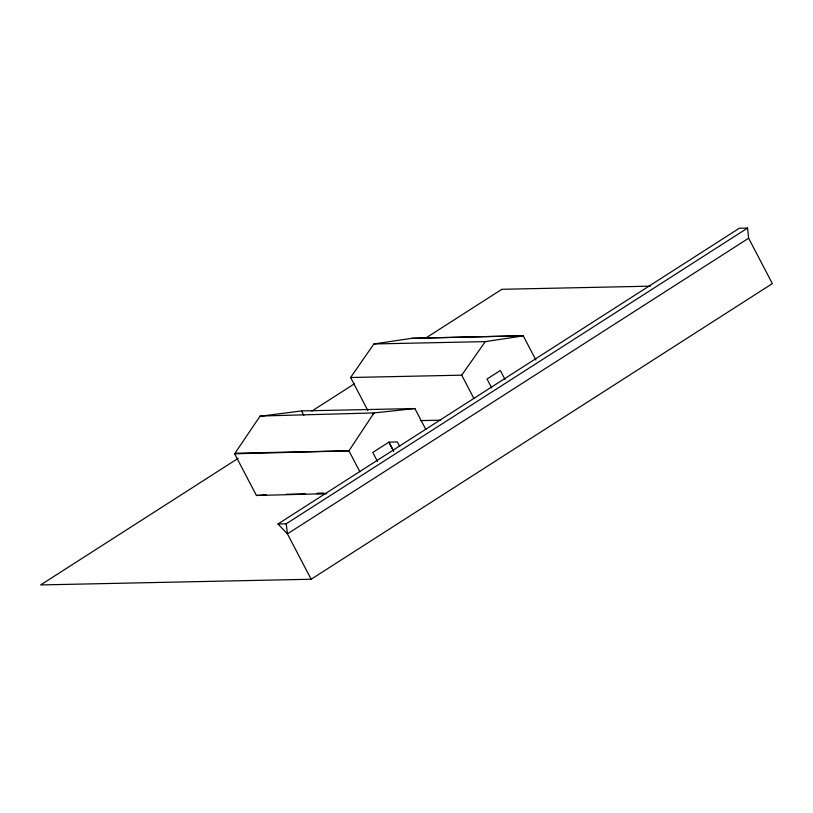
<?xml version="1.0" encoding="UTF-8"?>
<svg xmlns="http://www.w3.org/2000/svg" width="813" height="813" viewBox="0 0 813 813"><rect width="100%" height="100%" fill="white"/><g stroke="black" fill="none" stroke-linecap="round" stroke-linejoin="round"><path stroke-width="1.22" d="M326.765 493.654L256.42 495.483L234.632 453.796L260.13 416.032L373.99 412.943L414.894 408.553L425.799 429.396M367.883 410.565L350.606 377.506L373.889 343.96L411.754 338.31L523.206 335.749L535.879 359.996M350.606 377.506L461.723 375.169L485.28 341.612L522.871 335.962M373.096 413.919L373.99 412.943L348.94 450.829L234.632 453.796M411.754 338.31L523.206 335.749M238.158 458.329L40.65 584.933L311.145 579.232L772.35 283.595L748.631 238.229L747.564 228.067L739.332 228.24L277.965 523.989L287.426 533.867L311.145 579.232M311.826 411.104L354.529 383.736M424.986 338.564L501.855 289.296L650.441 286.166M256.42 495.483L266.146 494.721M277.965 523.989L286.186 523.816L747.564 228.067M748.631 238.229L287.426 533.867L286.186 523.816M259.967 416.276L301.521 410.921L414.894 408.553M373.889 343.96L485.28 341.612M420.372 420.606L440.575 420.179M235.536 453.217L348.94 450.829L359.834 471.672M317.243 493.217L323.544 493.085M286.308 494.294L305.21 493.898M316.552 493.654L325.373 493.471M377.466 461.388L372.791 452.455L388.899 442.13L397.344 441.947L399.681 446.418M504.995 379.427L500.32 370.494L487.038 379.01L491.713 387.943M461.723 375.169L473.816 398.309M301.521 410.921L303.818 415.311M393.573 451.052L388.899 442.13L393.594 451.052"/></g></svg>
